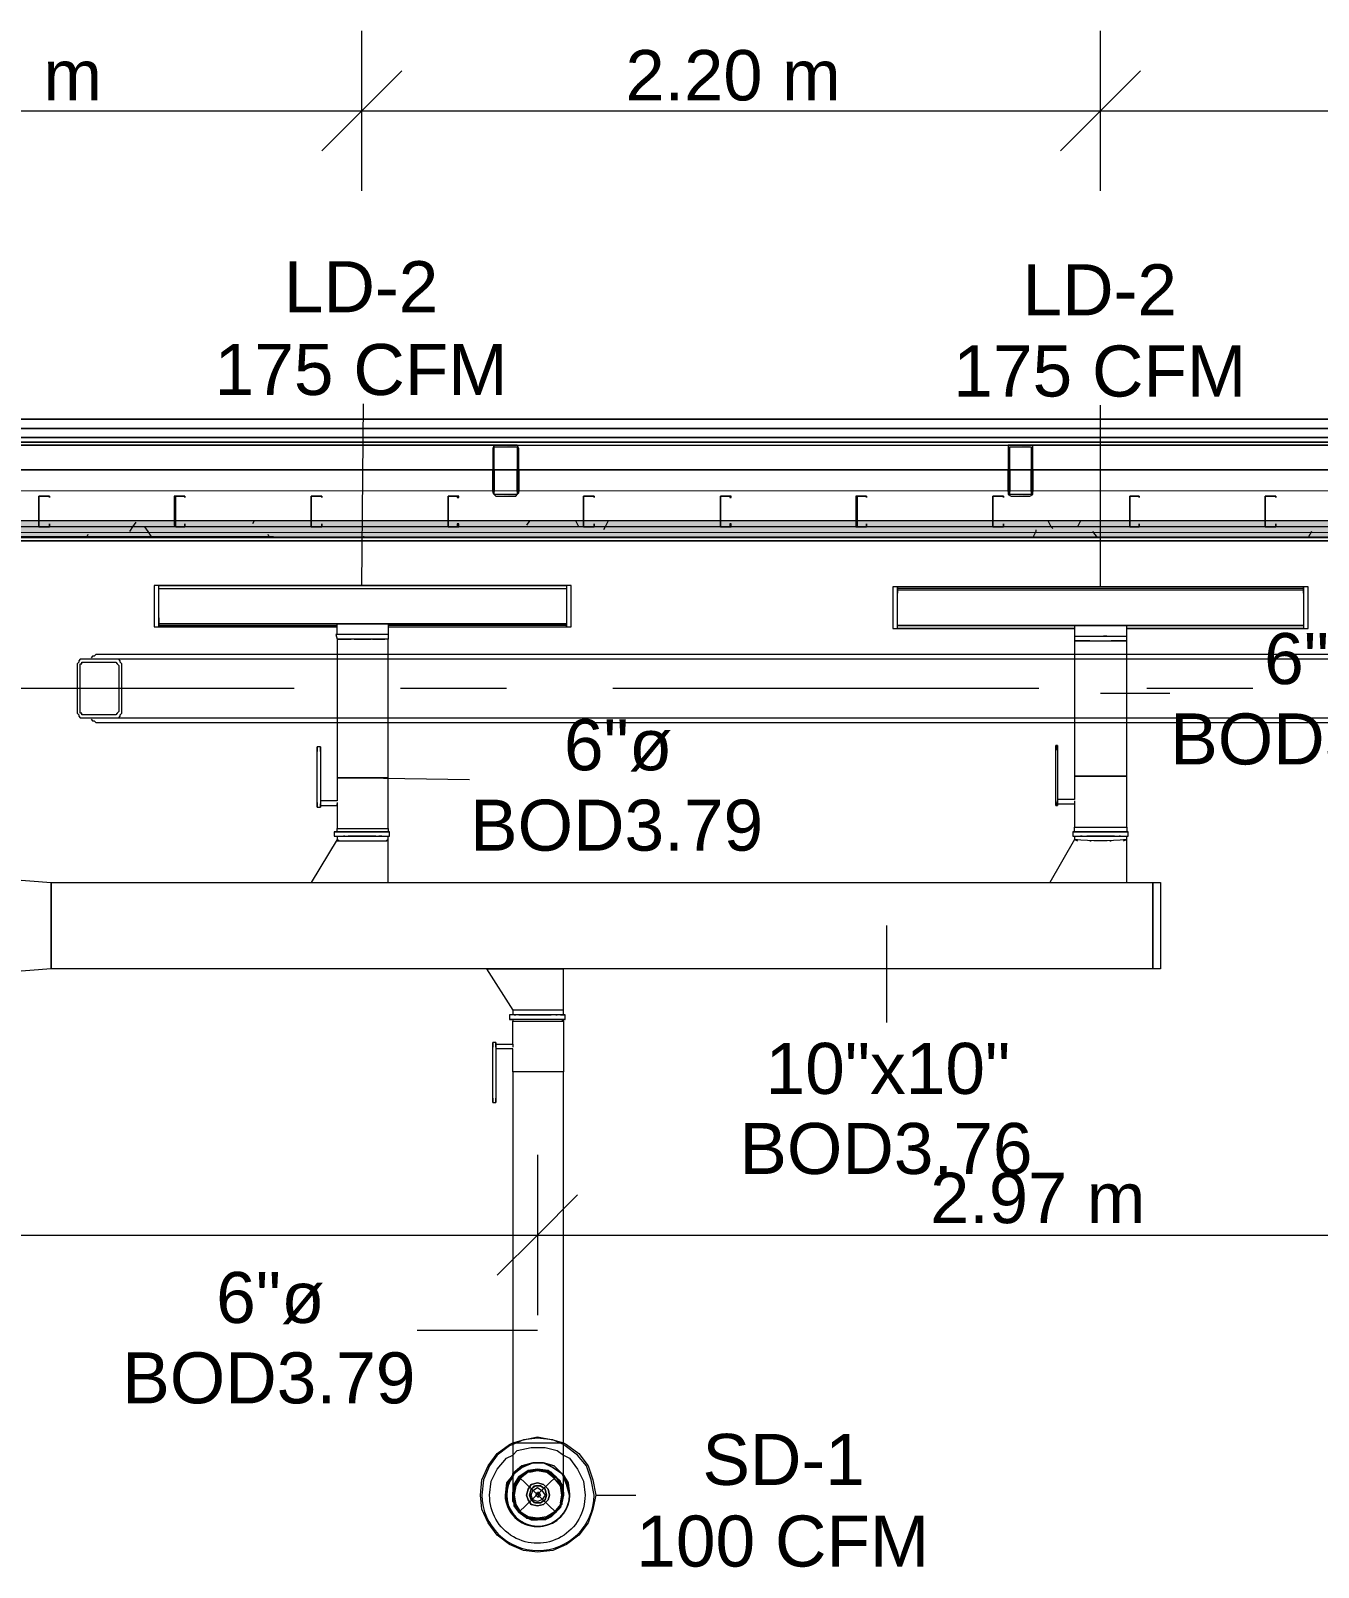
# Model space of a CAD drawing. Header units: metres. Extents: x -2 to 237, y -8 to 52.
# Drawn here: x 35.575 to 39.408, y 43.373 to 47.946 of the extents above; entities that cross this region are included whole.
import ezdxf

# ---------------------------------------------------------------- set-up
doc = ezdxf.new("R2010")
doc.units = ezdxf.units.M
doc.layers.add('HVAC - Ductos', color=5, linetype='Continuous', lineweight=0)
doc.layers.add('PDF_Text', color=7, linetype='Continuous', lineweight=0)
doc.layers.add('PDF_Geometry', color=7, linetype='Continuous', lineweight=0, true_color=0xaaaaaa)
doc.layers.add('PDF_Solid Fills', color=7, linetype='Continuous', lineweight=0, true_color=0xffffff)
doc.styles.add('PDF Helvetica', font='')
doc.styles.get('PDF Helvetica').set_extended_font_data('Helvetica')

msp = doc.modelspace()

# ---------------------------------------------------------------- hatches: boundary and pattern name
at = {"layer": 'PDF_Solid Fills', "lineweight": 0, "transparency": 33554559}
h = msp.add_hatch(color=256, dxfattribs=at)
h.paths.add_polyline_path([(36.9593, 46.5654), (37.0189, 46.5608), (37.0189, 46.5654)])
h.paths.add_polyline_path([(36.9548, 46.7028), (36.9502, 46.7028), (36.9502, 46.57)])
h.paths.add_polyline_path([(37.0189, 46.7074), (37.0189, 46.712), (36.9593, 46.712)])
h.paths.add_polyline_path([(37.0281, 46.7028), (37.0235, 46.7028), (37.0235, 46.57), (37.0281, 46.7021)])
h.paths.add_polyline_path([(37.0235, 46.712), (37.0281, 46.7074), (37.0281, 46.712)])
h = msp.add_hatch(color=256, dxfattribs=at)
h.paths.add_polyline_path([(38.4942, 46.5654), (38.5492, 46.5608), (38.5492, 46.5654)])
h.paths.add_polyline_path([(38.5583, 46.7028), (38.5538, 46.7028), (38.5538, 46.5654), (38.5583, 46.7022)])
h.paths.add_polyline_path([(38.4896, 46.7074), (38.4896, 46.712), (38.485, 46.712)])
h.paths.add_polyline_path([(38.4896, 46.7028), (38.485, 46.7028), (38.485, 46.5654)])
h.paths.add_polyline_path([(38.5538, 46.712), (38.5583, 46.7074), (38.5583, 46.712)])
h.paths.add_polyline_path([(38.5492, 46.7074), (38.5492, 46.712), (38.4942, 46.712)])
h = msp.add_hatch(color=256, dxfattribs=at)
h.paths.add_polyline_path([(12.8691, 46.4738), (12.8691, 46.4874), (12.4614, 46.4874), (12.4614, 46.4738)])
h.paths.add_polyline_path([(60.1333, 46.4829), (48.9907, 46.4874), (20.5846, 46.4874), (20.5846, 46.4738), (59.982, 46.4738), (60.1333, 46.4692)])
h.paths.add_polyline_path([(20.58, 46.4738), (20.58, 46.4874), (18.555, 46.4874), (18.555, 46.4738)])
h.paths.add_polyline_path([(18.5504, 46.4738), (18.5504, 46.4874), (15.7143, 46.4874), (15.7143, 46.4738)])
h.paths.add_polyline_path([(15.7097, 46.4738), (15.7097, 46.4874), (13.6846, 46.4874), (13.6846, 46.4738)])
h.paths.add_polyline_path([(13.6801, 46.4738), (13.6801, 46.4874), (12.8737, 46.4874), (12.8737, 46.4738)])
for points in [[(12.4614, 46.4554), (59.9133, 46.4554), (60.1328, 46.4508), (60.1333, 46.4508), (60.1333, 46.4738), (12.4614, 46.4738)], [(12.4614, 46.4416), (59.9133, 46.4416), (60.1316, 46.4371), (60.1333, 46.4371), (60.1333, 46.4554), (12.4614, 46.4554)]]:
    msp.add_hatch(color=256, dxfattribs=at).paths.add_polyline_path(points)

# ---------------------------------------------------------------- linework, layer by layer
at = {"layer": 'HVAC - Ductos', "color": 252, "lineweight": 0, "true_color": 0x939598}
for points in [[(36.5607, 47.4692), (36.5607, 47.7075), (36.5607, 47.9457)], [(38.7599, 47.4692), (38.7599, 47.7075), (38.7599, 47.9457)], [(36.6799, 47.8266), (36.5607, 47.7075), (36.4416, 47.5883)], [(38.879, 47.8266), (38.7599, 47.7075), (38.6408, 47.5883)], [(7.6277, 47.7075), (12.466, 47.7075), (13.7763, 47.7075), (15.9755, 47.7075), (18.1701, 47.7075), (20.3647, 47.7075), (22.9716, 47.7075), (25.1708, 47.7075), (27.3654, 47.7075), (29.5646, 47.7075), (30.8566, 47.7075), (32.1761, 47.7075), (34.3661, 47.7075), (36.5607, 47.7075), (38.7599, 47.7075), (41.3669, 47.7075), (47.9553, 47.7075), (49.2518, 47.7075), (50.5622, 47.7075), (54.956, 47.7075), (57.1552, 47.7075), (58.6855, 47.7075)]]:
    msp.add_lwpolyline(points, dxfattribs=at)
at = {"layer": 'HVAC - Ductos', "lineweight": 0}
for points in [[(36.5607, 46.2951), (36.5653, 46.8357)], [(38.7599, 46.2905), (38.7599, 46.8311)], [(37.1701, 46.2951), (35.956, 46.2951), (37.1701, 46.2951), (37.1701, 46.2767), (37.1701, 46.2721), (37.1701, 46.2675)], [(35.956, 46.2675), (35.956, 46.2721), (35.956, 46.2767), (35.956, 46.2951)], [(35.956, 46.2721), (35.956, 46.2767), (35.956, 46.2813)], [(37.1701, 46.2813), (37.1701, 46.2767), (37.1701, 46.2721)], [(39.3647, 46.2767), (39.3647, 46.2721), (39.3647, 46.2905), (39.3647, 46.2859), (38.1551, 46.2859), (38.1551, 46.2905), (38.1551, 46.2721)], [(39.3647, 46.2905), (38.1551, 46.2905)], [(35.956, 46.2355), (35.956, 46.2401)], [(37.1701, 46.2401), (37.1701, 46.2355)], [(38.1551, 46.2629), (38.1551, 46.2675), (38.1551, 46.2721), (38.1551, 46.2767)], [(38.1551, 46.2675), (38.1551, 46.2675)], [(38.1551, 46.2309), (38.1551, 46.2355)], [(39.3647, 46.2721), (39.3647, 46.2675), (39.3647, 46.2629)], [(39.3647, 46.2675), (39.3647, 46.2675)], [(39.3647, 46.2355), (39.3647, 46.2309)], [(35.956, 46.2263), (35.956, 46.2309)], [(35.956, 46.1989), (35.956, 46.1943), (35.956, 46.1897), (35.956, 46.1713), (35.956, 46.1759), (36.4875, 46.1759)], [(35.956, 46.1851), (35.956, 46.1897), (35.956, 46.1943)], [(37.1701, 46.1989), (37.1701, 46.1943), (37.1701, 46.1897), (37.1701, 46.1713), (37.1701, 46.1759), (36.6386, 46.1759)], [(37.1701, 46.2309), (37.1701, 46.2263)], [(37.1701, 46.1943), (37.1701, 46.1897), (37.1701, 46.1851)], [(38.1551, 46.2171), (38.1551, 46.2263)], [(38.1551, 46.1667), (38.6821, 46.1667), (38.1551, 46.1667), (38.1551, 46.1851), (38.1551, 46.1943)], [(38.1551, 46.1805), (38.1551, 46.1851), (38.1551, 46.1897)], [(39.3647, 46.1943), (39.3647, 46.1851), (39.3647, 46.1667), (38.8378, 46.1667), (39.3647, 46.1667)], [(39.3647, 46.2263), (39.3647, 46.2171)], [(39.3647, 46.1897), (39.3647, 46.1851), (39.3647, 46.1805)], [(35.956, 46.1713), (36.4875, 46.1713)], [(36.6386, 46.1484), (36.6341, 46.1484), (36.6157, 46.1484), (36.5928, 46.1484), (36.5607, 46.1484), (36.5333, 46.1484), (36.5057, 46.1484), (36.492, 46.1484), (36.4829, 46.1484), (36.4875, 46.1346), (36.492, 46.1346), (36.4966, 46.1346), (36.5103, 46.1346), (36.5241, 46.1346), (36.5287, 46.1346)], [(36.4875, 46.1484), (36.4875, 46.1805), (36.4966, 46.1805), (36.5103, 46.1805), (36.5241, 46.1805), (36.5424, 46.1805), (36.5607, 46.1805), (36.5837, 46.1805), (36.6019, 46.1805), (36.6157, 46.1805), (36.6295, 46.1805), (36.6341, 46.1805), (36.6386, 46.1805), (36.6386, 46.1484), (36.6386, 46.1346), (36.6341, 46.1346), (36.6157, 46.1346), (36.5928, 46.1346), (36.5607, 46.1346), (36.5333, 46.1346), (36.5103, 46.1346), (36.492, 46.1346), (36.4875, 46.1346), (36.4875, 45.7223), (36.4966, 45.7223), (36.5103, 45.7223), (36.5241, 45.7223), (36.5424, 45.7223), (36.5607, 45.7223), (36.5837, 45.7223), (36.6019, 45.7223), (36.6157, 45.7223), (36.6295, 45.7223), (36.6341, 45.7223), (36.6386, 45.7223), (36.6386, 46.1346), (36.6341, 46.1346)], [(36.6157, 46.1484), (36.6111, 46.1484)], [(36.6386, 46.1713), (37.1701, 46.1713)], [(38.7279, 46.1301), (38.7233, 46.1301), (38.7049, 46.1301), (38.6958, 46.1301), (38.6912, 46.1301), (38.6866, 46.1301), (38.6821, 46.1301), (38.6912, 46.1301), (38.7049, 46.1301), (38.7325, 46.1301), (38.7599, 46.1301), (38.7874, 46.1301), (38.8149, 46.1301), (38.8287, 46.1301), (38.8378, 46.1301), (38.8378, 46.1438), (38.8378, 46.1759), (38.8332, 46.1759), (38.8241, 46.1759), (38.8149, 46.1759), (38.7965, 46.1759), (38.7783, 46.1759), (38.7599, 46.1759), (38.7416, 46.1759), (38.7233, 46.1759), (38.7049, 46.1759), (38.6958, 46.1759), (38.6866, 46.1759), (38.6821, 46.1759), (38.6821, 46.1438), (38.6821, 46.1301), (38.6821, 45.7269), (38.6866, 45.7269), (38.6958, 45.7269), (38.7049, 45.7269), (38.7233, 45.7269), (38.7416, 45.7269), (38.7599, 45.7269), (38.7783, 45.7269), (38.7965, 45.7269), (38.8149, 45.7269), (38.8241, 45.7269), (38.8332, 45.7269), (38.8378, 45.7269), (38.8378, 46.1301), (38.8332, 46.1301), (38.8287, 46.1301), (38.8241, 46.1301), (38.8149, 46.1301), (38.7965, 46.1301), (38.792, 46.1301)], [(38.6821, 46.1438), (38.6866, 46.1438), (38.7049, 46.1438), (38.7325, 46.1438), (38.7599, 46.1438), (38.7874, 46.1438), (38.8149, 46.1438), (38.8332, 46.1438), (38.8378, 46.1438)], [(38.7783, 46.1438), (38.7691, 46.1438)], [(36.5379, 46.1346), (36.5424, 46.1346), (36.5607, 46.1346), (36.5837, 46.1346), (36.5883, 46.1346)], [(36.5928, 46.1346), (36.6019, 46.1346), (36.6157, 46.1346), (36.6295, 46.1346)], [(38.7325, 46.1301), (38.7416, 46.1301), (38.7599, 46.1301), (38.7783, 46.1301), (38.7874, 46.1301)], [(38.7599, 45.9743), (38.9661, 45.9743)], [(36.4279, 45.814), (36.4279, 45.814)], [(36.4371, 45.814), (36.4279, 45.814)], [(36.4279, 45.6491), (36.4279, 45.6445), (36.4279, 45.6399), (36.4279, 45.6353), (36.4279, 45.6399), (36.4279, 45.6445), (36.4279, 45.6491), (36.4279, 45.8002)], [(36.4371, 45.814), (36.4371, 45.814)], [(36.4371, 45.8002), (36.4371, 45.6491), (36.4371, 45.6445), (36.4371, 45.6399), (36.4371, 45.6353), (36.4371, 45.6399), (36.4371, 45.6445)], [(38.6271, 45.8186), (38.6271, 45.8186)], [(38.6317, 45.8186), (38.6271, 45.8186)], [(38.6271, 45.6536), (38.6271, 45.6491), (38.6271, 45.6445), (38.6271, 45.6399), (38.6271, 45.6445), (38.6271, 45.6491), (38.6271, 45.6536), (38.6271, 45.8048)], [(38.6317, 45.8186), (38.6317, 45.8186)], [(38.6317, 45.8048), (38.6317, 45.6536), (38.6317, 45.6491), (38.6317, 45.6445), (38.6317, 45.6399), (38.6317, 45.6445), (38.6317, 45.6491)], [(36.4371, 45.6491), (36.4371, 45.6445), (36.4371, 45.6399), (36.4875, 45.6399), (36.4875, 45.5711), (36.4966, 45.5711), (36.5103, 45.5711), (36.5241, 45.5711), (36.5424, 45.5711), (36.5607, 45.5711), (36.5837, 45.5711), (36.6019, 45.5711), (36.6157, 45.5711), (36.6295, 45.5711), (36.6341, 45.5711), (36.6386, 45.5711), (36.6386, 45.7223), (36.6341, 45.7223), (36.6295, 45.7223), (36.6157, 45.7223), (36.6019, 45.7223), (36.5837, 45.7223), (36.5607, 45.7223), (36.5424, 45.7223), (36.5241, 45.7223), (36.5103, 45.7223), (36.4966, 45.7223), (36.4875, 45.7223), (36.4875, 45.6536), (36.4371, 45.6536)], [(36.5607, 45.7223), (36.8814, 45.7177)], [(38.6317, 45.6536), (38.6317, 45.6491), (38.6317, 45.6445), (38.6821, 45.6445), (38.6821, 45.5757), (38.6866, 45.5757), (38.6958, 45.5757), (38.7049, 45.5757), (38.7233, 45.5757), (38.7416, 45.5757), (38.7599, 45.5757), (38.7783, 45.5757), (38.7965, 45.5757), (38.8149, 45.5757), (38.8241, 45.5757), (38.8332, 45.5757), (38.8378, 45.5757), (38.8378, 45.7269), (38.8332, 45.7269), (38.8241, 45.7269), (38.8149, 45.7269), (38.7965, 45.7269), (38.7783, 45.7269), (38.7599, 45.7269), (38.7416, 45.7269), (38.7233, 45.7269), (38.7049, 45.7269), (38.6958, 45.7269), (38.6866, 45.7269), (38.6821, 45.7269), (38.6821, 45.6582), (38.6317, 45.6582)], [(36.4371, 45.6399), (36.4371, 45.6399)], [(36.4875, 45.6536), (36.4875, 45.6536)], [(36.4875, 45.6536), (36.4875, 45.6536)], [(36.4875, 45.6491), (36.4875, 45.6445), (36.4875, 45.6399), (36.4875, 45.6445)], [(38.6271, 45.6399), (38.6271, 45.6399)], [(38.6271, 45.6399), (38.6317, 45.6399)], [(38.6317, 45.6445), (38.6317, 45.6445)], [(38.6317, 45.6399), (38.6317, 45.6399)], [(38.6821, 45.6582), (38.6821, 45.6582)], [(38.6821, 45.6582), (38.6821, 45.6582)], [(38.6821, 45.6536), (38.6821, 45.6491), (38.6821, 45.6445)], [(38.6821, 45.6445), (38.6821, 45.6445)], [(38.6821, 45.6445), (38.6821, 45.6445)], [(38.6821, 45.6445), (38.6821, 45.6445)], [(36.4279, 45.6353), (36.4279, 45.6353)], [(36.4279, 45.6353), (36.4371, 45.6353)], [(36.4371, 45.6353), (36.4371, 45.6353)], [(36.4783, 45.562), (36.4829, 45.562), (36.4875, 45.562), (36.4875, 45.5711), (36.4966, 45.5711), (36.5103, 45.5711), (36.5241, 45.5711), (36.5424, 45.5711), (36.5607, 45.5711), (36.5837, 45.5711), (36.6019, 45.5711), (36.6157, 45.5711), (36.6295, 45.5711), (36.6341, 45.5711), (36.6386, 45.5711), (36.6386, 45.562), (36.6432, 45.562), (36.6341, 45.562), (36.6203, 45.562), (36.6019, 45.562), (36.5837, 45.562), (36.5607, 45.562), (36.5424, 45.562), (36.5195, 45.562), (36.5057, 45.562), (36.492, 45.562), (36.4829, 45.562), (36.4783, 45.562), (36.4783, 45.5482), (36.4829, 45.5482), (36.492, 45.5482), (36.5057, 45.5482), (36.5195, 45.5482), (36.5424, 45.5482), (36.5607, 45.5482), (36.5837, 45.5482), (36.6019, 45.5482), (36.6203, 45.5482), (36.6341, 45.5482), (36.6432, 45.5482), (36.6432, 45.562)], [(36.6386, 45.562), (36.6341, 45.562), (36.6203, 45.562), (36.6019, 45.562), (36.5837, 45.562), (36.5607, 45.562), (36.5424, 45.562), (36.5195, 45.562), (36.5057, 45.562), (36.492, 45.562), (36.4875, 45.562)], [(36.4875, 45.5482), (36.4875, 45.5391), (36.4875, 45.5345), (36.4966, 45.5345), (36.5103, 45.5345), (36.5241, 45.5345), (36.5424, 45.5345), (36.5607, 45.5345), (36.5837, 45.5345), (36.6019, 45.5345), (36.6157, 45.5345), (36.6295, 45.5345), (36.6341, 45.5345), (36.6386, 45.5391), (36.6386, 45.5482)], [(36.5103, 45.5482), (36.5057, 45.5482)], [(36.6019, 45.5482), (36.5837, 45.5482), (36.5607, 45.5482), (36.5424, 45.5482), (36.5241, 45.5482), (36.5195, 45.5482)], [(36.6203, 45.5482), (36.6157, 45.5482), (36.6111, 45.5482)], [(38.6821, 45.5482), (38.6821, 45.5391), (38.6087, 45.4108)], [(38.6775, 45.562), (38.6821, 45.562), (38.6821, 45.5757), (38.6866, 45.5757), (38.6958, 45.5757), (38.7049, 45.5757), (38.7233, 45.5757), (38.7416, 45.5757), (38.7599, 45.5757), (38.7783, 45.5757), (38.7965, 45.5757), (38.8149, 45.5757), (38.8241, 45.5757), (38.8332, 45.5757), (38.8378, 45.5757), (38.8378, 45.562), (38.8424, 45.562), (38.8378, 45.562), (38.8332, 45.562), (38.8195, 45.562), (38.8011, 45.562), (38.7828, 45.562), (38.7599, 45.562), (38.737, 45.562), (38.7187, 45.562), (38.7003, 45.562), (38.6866, 45.562), (38.6821, 45.562), (38.6775, 45.562), (38.6775, 45.5482), (38.6821, 45.5482), (38.6866, 45.5482), (38.7003, 45.5482), (38.7187, 45.5482), (38.737, 45.5482), (38.7599, 45.5482), (38.7828, 45.5482), (38.8011, 45.5482), (38.8195, 45.5482), (38.8332, 45.5482), (38.8378, 45.5482), (38.8424, 45.5482), (38.8424, 45.562)], [(38.8378, 45.562), (38.8332, 45.562), (38.8195, 45.562), (38.8011, 45.562), (38.7828, 45.562), (38.7599, 45.562), (38.737, 45.562), (38.7187, 45.562), (38.7003, 45.562), (38.6866, 45.562), (38.6821, 45.562)], [(38.7049, 45.5482), (38.7003, 45.5482)], [(38.8011, 45.5482), (38.7965, 45.5482), (38.7783, 45.5482), (38.7599, 45.5482), (38.7416, 45.5482), (38.7233, 45.5482), (38.7187, 45.5482)], [(38.8195, 45.5482), (38.8149, 45.5482)], [(38.8378, 45.4108), (38.8378, 45.5391), (38.8378, 45.5482)], [(36.492, 45.5345), (36.4875, 45.5391), (36.4095, 45.4108)], [(36.5287, 45.5345), (36.5333, 45.5345), (36.5379, 45.5345)], [(36.5883, 45.5345), (36.5928, 45.5345)], [(36.6386, 45.4108), (36.6386, 45.5391), (36.6341, 45.5345)], [(38.7279, 45.5345), (38.7325, 45.5345)], [(38.7874, 45.5345), (38.792, 45.5345)], [(38.1231, 45.2825), (38.1231, 44.9939)], [(37.1609, 45.0305), (37.1609, 45.1542), (37.1563, 45.1542), (37.138, 45.1542), (37.1151, 45.1542), (37.0831, 45.1542), (37.0097, 45.1542), (36.9777, 45.1542), (36.9548, 45.1542), (36.9365, 45.1542), (36.9319, 45.1542), (37.0097, 45.0305)], [(36.9319, 45.1542), (36.9365, 45.1542), (36.9548, 45.1542), (36.9777, 45.1542), (37.0097, 45.1542), (37.0831, 45.1542), (37.1151, 45.1542), (37.138, 45.1542), (37.1563, 45.1542), (37.1609, 45.1542)], [(37.1517, 45.0168), (37.1563, 45.0168), (37.1609, 45.0168), (37.1609, 45.0305), (37.1563, 45.0305), (37.1517, 45.0305), (37.138, 45.0305), (37.1243, 45.0305), (37.106, 45.0305), (37.0831, 45.0305), (37.0647, 45.0305), (37.0464, 45.0305), (37.0281, 45.0305), (37.0189, 45.0305), (37.0097, 45.0305), (37.0097, 45.0168), (37.0052, 45.0168), (37.0006, 45.0168)], [(37.1609, 45.0168), (37.1655, 45.0168), (37.1563, 45.0168), (37.1426, 45.0168), (37.1243, 45.0168), (37.106, 45.0168), (37.0831, 45.0168), (37.0647, 45.0168), (37.0418, 45.0168), (37.0281, 45.0168), (37.0143, 45.0168), (37.0052, 45.0168), (37.0006, 45.0168), (37.0006, 45.003), (37.0052, 45.003), (37.0097, 45.003)], [(37.1609, 45.003), (37.1563, 45.003), (37.1517, 45.003), (37.138, 45.003), (37.1243, 45.003), (37.106, 45.003), (37.0831, 45.003), (37.0647, 45.003), (37.0464, 45.003), (37.0281, 45.003), (37.0189, 45.003), (37.0097, 45.003), (37.0097, 44.9984), (37.0189, 44.9984), (37.0281, 44.9984), (37.0464, 44.9984), (37.0647, 44.9984), (37.0831, 44.9984), (37.106, 44.9984), (37.1243, 44.9984), (37.138, 44.9984), (37.1517, 44.9984), (37.1563, 44.9984), (37.1609, 44.9984), (37.1609, 45.003), (37.1563, 45.003), (37.1655, 45.003), (37.1563, 45.003), (37.1426, 45.003), (37.1243, 45.003), (37.106, 45.003), (37.0831, 45.003), (37.0647, 45.003), (37.0418, 45.003), (37.0281, 45.003), (37.0143, 45.003), (37.0052, 45.003), (37.0006, 45.003)], [(37.0097, 45.0168), (37.0097, 45.0168)], [(37.0143, 45.0168), (37.0189, 45.0168)], [(37.0281, 45.0168), (37.0418, 45.0168), (37.0464, 45.0168), (37.0647, 45.0168), (37.0831, 45.0168), (37.106, 45.0168), (37.1243, 45.0168)], [(37.0601, 45.0305), (37.0555, 45.0305), (37.051, 45.0305)], [(37.1151, 45.0305), (37.1105, 45.0305)], [(37.138, 45.0168), (37.1426, 45.0168)], [(37.1655, 45.003), (37.1655, 45.0168)], [(36.9593, 44.9206), (36.9593, 44.9252), (36.9593, 44.9297), (37.0097, 44.9297), (37.0097, 44.9984), (37.0189, 44.9984), (37.0281, 44.9984), (37.0464, 44.9984), (37.0647, 44.9984), (37.0831, 44.9984), (37.106, 44.9984), (37.1243, 44.9984), (37.138, 44.9984), (37.1517, 44.9984), (37.1563, 44.9984), (37.1609, 44.9984), (37.1563, 44.9984), (37.1609, 44.9984), (37.1609, 44.8472), (37.1563, 44.8472), (37.1517, 44.8472), (37.138, 44.8472), (37.1243, 44.8472), (37.106, 44.8472), (37.0831, 44.8472), (37.0647, 44.8472), (37.0464, 44.8472), (37.0281, 44.8472), (37.0189, 44.8472), (37.0097, 44.8472), (37.0097, 43.7431), (37.0189, 43.7431), (37.0281, 43.7431), (37.0464, 43.7431), (37.0647, 43.7431), (37.0831, 43.7431), (37.106, 43.7431), (37.1243, 43.7431), (37.138, 43.7431), (37.1517, 43.7431), (37.1563, 43.7431), (37.1609, 43.7431)], [(36.9502, 44.9343), (36.9502, 44.9343)], [(36.9593, 44.9343), (36.9502, 44.9343)], [(36.9502, 44.7693), (36.9502, 44.7647), (36.9502, 44.7601), (36.9502, 44.7556), (36.9502, 44.7601), (36.9502, 44.7647), (36.9502, 44.7693), (36.9502, 44.9206), (36.9502, 44.9252), (36.9502, 44.9297), (36.9502, 44.9343), (36.9502, 44.9297), (36.9502, 44.9252), (36.9502, 44.9206)], [(36.9593, 44.9343), (36.9593, 44.9343)], [(36.9593, 44.9252), (36.9593, 44.9297), (36.9593, 44.9343), (36.9593, 44.9297), (36.9593, 44.9252), (36.9593, 44.9206), (36.9593, 44.7693), (36.9593, 44.7647), (36.9593, 44.7601), (36.9593, 44.7556), (36.9593, 44.7601), (36.9593, 44.7647), (36.9593, 44.7693)], [(36.9593, 44.9297), (36.9593, 44.9297)], [(37.0097, 43.7431), (37.0189, 43.7431), (37.0281, 43.7431), (37.0464, 43.7431), (37.0647, 43.7431), (37.0831, 43.7431), (37.106, 43.7431), (37.1243, 43.7431), (37.138, 43.7431), (37.1517, 43.7431), (37.1563, 43.7431), (37.1609, 43.7431), (37.1609, 44.8472), (37.1563, 44.8472), (37.1517, 44.8472), (37.138, 44.8472), (37.1243, 44.8472), (37.106, 44.8472), (37.0831, 44.8472), (37.0647, 44.8472), (37.0464, 44.8472), (37.0281, 44.8472), (37.0189, 44.8472), (37.0097, 44.8472), (37.0097, 44.916), (36.9593, 44.916)], [(37.0097, 44.9297), (37.0097, 44.9297)], [(37.0097, 44.9297), (37.0097, 44.9297)], [(37.0097, 44.9297), (37.0097, 44.9252), (37.0097, 44.9206)], [(37.0097, 44.9297), (37.0097, 44.9297)], [(37.0097, 44.916), (37.0097, 44.916)], [(37.0097, 44.916), (37.0097, 44.916)], [(36.9502, 44.7556), (36.9502, 44.7556)], [(36.9502, 44.7556), (36.9593, 44.7556)], [(36.9593, 44.7556), (36.9593, 44.7556)], [(37.0831, 44.5999), (37.0831, 44.3616), (37.0831, 44.1233)], [(37.2022, 44.4807), (37.0831, 44.3616), (36.9639, 44.2425)], [(32.4968, 44.3616), (37.0831, 44.3616), (40.2902, 44.3616)], [(37.0831, 44.0775), (36.7257, 44.0775)], [(37.1609, 43.5919), (37.1609, 43.5965), (37.1609, 43.6148), (37.1609, 43.6423), (37.1609, 43.6789), (37.1609, 43.7202), (37.1609, 43.7431), (37.1701, 43.7385), (37.2068, 43.711), (37.2342, 43.6743), (37.248, 43.6331), (37.2572, 43.5873), (37.248, 43.5461), (37.2342, 43.5048), (37.2068, 43.4682), (37.1701, 43.4407), (37.1289, 43.4224), (37.0831, 43.4178), (37.0418, 43.4224), (37.0006, 43.4407), (36.9639, 43.4682), (36.9365, 43.5048), (36.9181, 43.5461), (36.9135, 43.5873), (36.9181, 43.6331), (36.9365, 43.6743), (36.9639, 43.711), (37.0006, 43.7385), (37.0097, 43.7431), (37.0097, 43.6973), (37.0097, 43.656), (37.0097, 43.6239), (37.0097, 43.6011), (37.0097, 43.5919)], [(37.0097, 43.7431), (37.0418, 43.7522), (37.0831, 43.7614), (37.1289, 43.7522), (37.1609, 43.7431)], [(37.1609, 43.7385), (37.1289, 43.7522), (37.0831, 43.7568), (37.0418, 43.7522), (37.0097, 43.7385)], [(37.0097, 43.7064), (37.0235, 43.7202), (37.0647, 43.7293), (37.106, 43.7293), (37.1426, 43.7202), (37.1609, 43.7064)], [(37.1517, 43.7431), (37.1517, 43.7431)], [(37.0143, 43.6148), (37.0143, 43.6194), (37.0281, 43.6423), (37.0189, 43.6285), (37.0097, 43.6102), (37.0097, 43.5965), (37.0097, 43.5873), (37.0097, 43.5689), (37.0189, 43.5507), (37.0281, 43.5369), (37.0464, 43.5231), (37.0647, 43.514), (37.0831, 43.514), (37.1014, 43.5186), (37.1197, 43.5231), (37.138, 43.5369), (37.1472, 43.5507), (37.1563, 43.5689), (37.1517, 43.5507), (37.138, 43.5369), (37.1243, 43.5231), (37.106, 43.514), (37.0831, 43.514), (37.0647, 43.5186), (37.0464, 43.5231), (37.0327, 43.5369), (37.0189, 43.5507), (37.0143, 43.5689), (37.0097, 43.5873), (37.0143, 43.6102), (37.0189, 43.6239), (37.0327, 43.6423), (37.0464, 43.6514), (37.0647, 43.6606), (37.0831, 43.6606), (37.1014, 43.6606), (37.1197, 43.6514), (37.138, 43.6423), (37.1517, 43.6194), (37.1563, 43.6194), (37.1563, 43.6148)], [(37.1105, 43.6606), (37.1151, 43.6606), (37.1151, 43.656), (37.138, 43.6423), (37.1243, 43.656), (37.106, 43.6606), (37.0831, 43.6651), (37.1151, 43.6606), (37.138, 43.6423), (37.1563, 43.6194), (37.1609, 43.5919), (37.1609, 43.5873), (37.1563, 43.6194), (37.138, 43.6423), (37.1151, 43.6606), (37.0831, 43.6651), (37.0555, 43.6606), (37.0281, 43.6423), (37.0464, 43.656), (37.0647, 43.6606), (37.0831, 43.6651), (37.0555, 43.6606), (37.0281, 43.6423), (37.0143, 43.6194)], [(37.1517, 43.6102), (37.1563, 43.5873), (37.1517, 43.5644), (37.1563, 43.5873), (37.1517, 43.6148), (37.1335, 43.6377), (37.1105, 43.656), (37.0831, 43.6606), (37.0555, 43.656), (37.0327, 43.6377), (37.0189, 43.6148), (37.0143, 43.5873), (37.0189, 43.5598), (37.0327, 43.5369), (37.051, 43.5186), (37.0555, 43.5186), (37.0831, 43.514), (37.1151, 43.5186), (37.138, 43.5369), (37.1563, 43.5598), (37.1609, 43.5873), (37.1563, 43.5644), (37.1517, 43.5598), (37.1335, 43.5369), (37.1105, 43.5231), (37.0831, 43.5186), (37.0555, 43.5231), (37.0327, 43.5369)], [(37.0189, 43.6194), (37.0327, 43.6423), (37.051, 43.656), (37.0555, 43.6606), (37.0601, 43.6606)], [(37.0601, 43.656), (37.0831, 43.6606), (37.1105, 43.656)], [(37.0097, 43.5919), (37.0143, 43.6194), (37.0097, 43.5873), (37.0143, 43.5644)], [(37.0281, 43.5369), (37.0143, 43.5598), (37.0143, 43.5644), (37.0097, 43.5873), (37.0143, 43.6102)], [(37.0143, 43.5644), (37.0143, 43.5598), (37.0143, 43.5552), (37.0143, 43.5598), (37.0143, 43.5644), (37.0097, 43.5689), (37.0097, 43.5873), (37.0097, 43.5965)], [(37.0097, 43.5919), (37.0097, 43.5919)], [(37.0097, 43.5873), (37.0143, 43.5598)], [(37.0143, 43.6194), (37.0143, 43.6194)], [(37.1609, 43.5965), (37.1609, 43.5873), (37.1563, 43.5689), (37.1563, 43.5644), (37.1563, 43.5598), (37.1517, 43.5552), (37.1563, 43.5598), (37.1563, 43.5644)], [(37.2572, 43.5873), (37.3763, 43.5873)], [(37.0097, 43.5689), (37.0097, 43.5689)], [(37.051, 43.5186), (37.0555, 43.5186), (37.0601, 43.5186), (37.0555, 43.5186), (37.051, 43.5186), (37.0464, 43.5231), (37.0281, 43.5369), (37.0189, 43.5507), (37.0143, 43.5598)], [(37.0555, 43.5186), (37.0281, 43.5369), (37.0143, 43.5552)], [(37.051, 43.5231), (37.0327, 43.5369), (37.0189, 43.5598)], [(37.1517, 43.5598), (37.1517, 43.5507), (37.138, 43.5369), (37.1243, 43.5231), (37.1151, 43.5186), (37.1105, 43.5186), (37.106, 43.514), (37.0831, 43.514), (37.0647, 43.514), (37.0555, 43.5186)], [(37.1517, 43.5552), (37.138, 43.5369), (37.1151, 43.5186), (37.1105, 43.5186), (37.0831, 43.514), (37.0601, 43.5186), (37.0831, 43.514), (37.1105, 43.5186)], [(37.1517, 43.5598), (37.138, 43.5369), (37.1151, 43.5231)], [(37.1563, 43.5689), (37.1563, 43.5689)], [(37.0464, 43.5231), (37.0464, 43.5231)], [(37.1151, 43.5186), (37.1105, 43.5186)], [(37.1243, 43.5231), (37.1243, 43.5231)]]:
    msp.add_lwpolyline(points, dxfattribs=at)
for points in [[(35.9422, 46.2951), (35.9422, 46.1713), (35.956, 46.1713), (35.956, 46.2951)], [(35.956, 46.2859), (37.1701, 46.2859), (37.1701, 46.1805), (35.956, 46.1805)], [(37.1839, 46.2951), (37.1701, 46.2951), (37.1701, 46.1713), (37.1839, 46.1713)], [(38.1414, 46.2905), (38.1414, 46.1667), (38.1551, 46.1667), (38.1551, 46.2905)], [(38.1551, 46.2813), (39.3647, 46.2813), (39.3647, 46.1759), (38.1551, 46.1759)], [(39.3784, 46.2905), (39.3647, 46.2905), (39.3647, 46.1667), (39.3784, 46.1667)], [(37.1701, 46.1805), (35.956, 46.1805)], [(39.3647, 46.1759), (38.1551, 46.1759)], [(36.4279, 45.8002), (36.4279, 45.8048), (36.4279, 45.8094), (36.4279, 45.814), (36.4279, 45.8094), (36.4279, 45.8048)], [(36.4371, 45.8002), (36.4371, 45.8048), (36.4371, 45.8094), (36.4371, 45.814), (36.4371, 45.8094), (36.4371, 45.8048)], [(38.6271, 45.8048), (38.6271, 45.8094), (38.6271, 45.814), (38.6271, 45.8186), (38.6271, 45.814), (38.6271, 45.8094)], [(38.6317, 45.8048), (38.6317, 45.8094), (38.6317, 45.814), (38.6317, 45.8186), (38.6317, 45.814), (38.6317, 45.8094)], [(36.4875, 45.6399), (36.4875, 45.6445)], [(36.4875, 45.562), (36.4966, 45.562), (36.5103, 45.562), (36.5241, 45.562), (36.5424, 45.562), (36.5607, 45.562), (36.5837, 45.562), (36.6019, 45.562), (36.6157, 45.562), (36.6295, 45.562), (36.6341, 45.562), (36.6386, 45.562), (36.6341, 45.562), (36.6295, 45.562), (36.6157, 45.562), (36.6019, 45.562), (36.5837, 45.562), (36.5607, 45.562), (36.5424, 45.562), (36.5241, 45.562), (36.5103, 45.562), (36.4966, 45.562)], [(38.6821, 45.562), (38.6866, 45.562), (38.6958, 45.562), (38.7049, 45.562), (38.7233, 45.562), (38.7416, 45.562), (38.7599, 45.562), (38.7783, 45.562), (38.7965, 45.562), (38.8149, 45.562), (38.8241, 45.562), (38.8332, 45.562), (38.8378, 45.562), (38.8332, 45.562), (38.8241, 45.562), (38.8149, 45.562), (38.7965, 45.562), (38.7783, 45.562), (38.7599, 45.562), (38.7416, 45.562), (38.7233, 45.562), (38.7049, 45.562), (38.6958, 45.562), (38.6866, 45.562)], [(35.342, 45.4337), (35.6352, 45.4108), (35.6352, 45.1542), (35.342, 45.1313)], [(38.9157, 45.1542), (35.6352, 45.1542), (35.6352, 45.4108), (38.9157, 45.4108)], [(38.9157, 45.1542), (38.9157, 45.4108), (38.9386, 45.4108), (38.9386, 45.1542)], [(37.0373, 43.6743), (37.0693, 43.6835), (37.1014, 43.6835), (37.1335, 43.6743), (37.1563, 43.6514), (37.1609, 43.6469), (37.1563, 43.6514), (37.1609, 43.6423), (37.1563, 43.6514), (37.1289, 43.6697), (37.1014, 43.6835), (37.0693, 43.6835), (37.0373, 43.6697), (37.0143, 43.6514), (37.0097, 43.6423), (37.0143, 43.6514), (37.0373, 43.6697), (37.0693, 43.6835), (37.1014, 43.6835), (37.1289, 43.6697), (37.1563, 43.6514), (37.1335, 43.6743), (37.1014, 43.6835), (37.0693, 43.6835), (37.0373, 43.6743), (37.0097, 43.6514), (37.0097, 43.6469), (37.0097, 43.6514)], [(37.1472, 43.6239), (37.1563, 43.6102), (37.1517, 43.6285), (37.138, 43.6423)], [(37.1793, 43.5873), (37.1747, 43.6239), (37.1609, 43.6469), (37.1747, 43.6239)], [(37.0555, 43.6056), (37.051, 43.5873), (37.0555, 43.6056), (37.0647, 43.6194), (37.0831, 43.6239), (37.1014, 43.6194), (37.1151, 43.6056), (37.1197, 43.5873), (37.1151, 43.6056), (37.1014, 43.6194), (37.0831, 43.6239), (37.0647, 43.6194)], [(37.1151, 43.5735), (37.1197, 43.5873), (37.1151, 43.5735), (37.1014, 43.5598), (37.0831, 43.5552), (37.0647, 43.5598), (37.0555, 43.5735), (37.051, 43.5873), (37.0555, 43.5735), (37.0647, 43.5598), (37.0831, 43.5552), (37.1014, 43.5598)], [(37.0647, 43.6056), (37.0601, 43.5873), (37.0647, 43.6056), (37.0739, 43.6148), (37.0922, 43.6148), (37.106, 43.6056), (37.1105, 43.5873), (37.106, 43.6056), (37.0922, 43.6148), (37.0785, 43.6148)], [(37.106, 43.5735), (37.1105, 43.5873), (37.106, 43.5735), (37.0922, 43.5644), (37.0739, 43.5644), (37.0647, 43.5735), (37.0601, 43.5873), (37.0647, 43.5735), (37.0785, 43.5644), (37.0922, 43.5644)], [(37.0693, 43.6011), (37.0831, 43.6102), (37.0968, 43.6011), (37.106, 43.5873), (37.0968, 43.5735), (37.0831, 43.5689), (37.0693, 43.5735), (37.0647, 43.5873)], [(37.0831, 43.5919), (37.0785, 43.5873), (37.0831, 43.5965), (37.0877, 43.5965), (37.0922, 43.5873), (37.0877, 43.5827), (37.0831, 43.5827), (37.0785, 43.5873), (37.0831, 43.5827), (37.0877, 43.5827), (37.0877, 43.5873), (37.0877, 43.5919)], [(37.1563, 43.5689), (37.1609, 43.5873), (37.1609, 43.5965), (37.1563, 43.6102), (37.1563, 43.5873)]]:
    msp.add_lwpolyline(points, close=True, dxfattribs=at)
for points in [[(38.8287, 45.5345), (38.8378, 45.5391, -0.058894), (38.6821, 45.5391), (38.6912, 45.5345)], [(37.0097, 43.7385), (37.0006, 43.7339), (36.9639, 43.7064), (36.941, 43.6743), (36.9227, 43.6331), (36.9181, 43.5873, 0.986385), (37.2526, 43.5873), (37.2434, 43.6331), (37.2297, 43.6743), (37.2022, 43.7064), (37.1655, 43.7339), (37.1609, 43.7385)], [(37.1609, 43.7064), (37.1793, 43.6973), (37.2022, 43.6651), (37.2205, 43.6285), (37.2251, 43.5873, -1.008117), (36.941, 43.5873), (36.9456, 43.6285), (36.9639, 43.6651), (36.9914, 43.6973), (37.0097, 43.7064)]]:
    msp.add_lwpolyline(points, format="xyb", dxfattribs=at)
msp.add_lwpolyline([(37.0097, 43.6469), (36.9914, 43.6239), (36.9869, 43.5873, 0.97067), (37.1793, 43.5873), (37.1701, 43.6194), (37.1609, 43.6423, -1.368554), (36.9914, 43.5873), (36.996, 43.6194), (37.0097, 43.6423, 1.368444), (37.1793, 43.5873, -1.38382)], format="xyb", close=True, dxfattribs=at)
at = {"layer": 'PDF_Geometry', "lineweight": 0}
for points in [[(35.4566, 46.7899), (36.9869, 46.7899), (38.5216, 46.7899), (36.9869, 46.7899), (35.4566, 46.7899), (33.9217, 46.7899)], [(40.052, 46.7899), (41.5868, 46.7899), (43.1171, 46.7899), (41.5868, 46.7899), (40.052, 46.7899), (38.5216, 46.7899)], [(36.9869, 46.7623), (35.4566, 46.7623)], [(38.5216, 46.7623), (36.9869, 46.7623)], [(40.052, 46.7623), (38.5216, 46.7623)], [(36.9869, 46.7349), (35.4566, 46.7349)], [(36.9869, 46.7211), (35.4566, 46.7211)], [(36.9502, 46.57), (36.9548, 46.5654), (36.9593, 46.5608), (37.0189, 46.5608), (37.0235, 46.5654), (37.0281, 46.57), (37.0281, 46.7028), (37.0235, 46.712), (37.0189, 46.712), (36.9593, 46.712), (36.9548, 46.712), (36.9502, 46.7028)], [(37.0189, 46.5654), (36.9593, 46.5654), (36.9548, 46.5654), (36.9548, 46.57), (36.9548, 46.7028), (36.9548, 46.7074), (36.9593, 46.7074), (37.0189, 46.7074), (37.0235, 46.7074), (37.0235, 46.7028), (37.0235, 46.57), (37.0235, 46.5654)], [(38.5216, 46.7349), (36.9869, 46.7349)], [(38.5216, 46.7211), (36.9869, 46.7211)], [(38.485, 46.57), (38.485, 46.5654), (38.4942, 46.5608), (38.5492, 46.5608), (38.5583, 46.5654), (38.5583, 46.57), (38.5583, 46.7028), (38.5583, 46.712), (38.5492, 46.712), (38.4942, 46.712), (38.485, 46.712), (38.485, 46.7028)], [(38.5492, 46.5654), (38.4942, 46.5654), (38.4896, 46.5654), (38.4896, 46.57), (38.4896, 46.7028), (38.4896, 46.7074), (38.4942, 46.7074), (38.5492, 46.7074), (38.5538, 46.7074), (38.5538, 46.7028), (38.5538, 46.57), (38.5538, 46.5654)], [(40.052, 46.7349), (38.5216, 46.7349)], [(40.052, 46.7211), (38.5216, 46.7211)], [(35.5345, 46.6387), (36.9502, 46.6387)], [(36.9548, 46.6387), (36.9869, 46.6387), (37.0235, 46.6387), (36.9869, 46.6387)], [(37.0281, 46.6387), (38.485, 46.6387)], [(38.4896, 46.6387), (38.5216, 46.6387)], [(38.5216, 46.6387), (38.5538, 46.6387)], [(38.5583, 46.6387), (39.974, 46.6387)], [(35.6307, 46.5608), (35.5986, 46.5608), (35.5986, 46.4738), (35.5986, 46.4692), (35.6307, 46.4692), (35.6307, 46.4783), (35.6307, 46.4692), (35.5986, 46.4692), (35.5986, 46.4738), (35.5986, 46.5608), (35.6307, 46.5608), (35.6307, 46.5562)], [(36.0339, 46.5608), (36.0064, 46.5608), (36.0018, 46.5608), (36.0018, 46.4738), (36.0064, 46.4692), (36.0339, 46.4692), (36.0339, 46.4783), (36.0339, 46.4692), (36.0064, 46.4692), (36.0064, 46.4738), (36.0064, 46.5608), (36.0339, 46.5608), (36.0339, 46.5562)], [(36.4416, 46.5608), (36.4095, 46.5608), (36.4095, 46.4738), (36.4095, 46.4692), (36.4416, 46.4692), (36.4416, 46.4783), (36.4416, 46.4692), (36.4095, 46.4692), (36.4095, 46.4738), (36.4095, 46.5608), (36.4416, 46.5608), (36.4416, 46.5562)], [(36.8494, 46.5608), (36.8173, 46.5608), (36.8173, 46.4738), (36.8173, 46.4692), (36.8494, 46.4692), (36.8494, 46.4783), (36.8448, 46.4783), (36.8448, 46.4692), (36.8173, 46.4692), (36.8173, 46.4738), (36.8173, 46.5608), (36.8448, 46.5608), (36.8448, 46.5562), (36.8494, 46.5562)], [(37.2526, 46.5608), (37.2251, 46.5608), (37.2205, 46.5608), (37.2205, 46.4738), (37.2205, 46.4692), (37.2251, 46.4692), (37.2526, 46.4692), (37.2526, 46.4783), (37.2526, 46.4692), (37.2251, 46.4692), (37.2205, 46.4692), (37.2205, 46.4738), (37.2205, 46.5608), (37.2251, 46.5608), (37.2526, 46.5608), (37.2526, 46.5562)], [(37.6603, 46.5608), (37.6283, 46.5608), (37.6283, 46.4738), (37.6283, 46.4692), (37.6603, 46.4692), (37.6603, 46.4783), (37.6558, 46.4783), (37.6558, 46.4692), (37.6283, 46.4692), (37.6283, 46.4738), (37.6283, 46.5608), (37.6558, 46.5608), (37.6558, 46.5562), (37.6603, 46.5562)], [(38.0635, 46.5608), (38.0361, 46.5608), (38.0315, 46.5608), (38.0315, 46.4738), (38.0315, 46.4692), (38.0361, 46.4692), (38.0635, 46.4692), (38.0635, 46.4783), (38.0635, 46.4692), (38.0361, 46.4692), (38.0361, 46.4738), (38.0361, 46.5608), (38.0635, 46.5608), (38.0635, 46.5562)], [(38.4713, 46.5608), (38.4392, 46.5608), (38.4392, 46.4738), (38.4392, 46.4692), (38.4713, 46.4692), (38.4713, 46.4783), (38.4713, 46.4692), (38.4392, 46.4692), (38.4392, 46.4738), (38.4392, 46.5608), (38.4713, 46.5608), (38.4713, 46.5562)], [(38.8745, 46.5608), (38.847, 46.5608), (38.847, 46.4738), (38.847, 46.4692), (38.8745, 46.4692), (38.8745, 46.4783), (38.8745, 46.4692), (38.847, 46.4692), (38.847, 46.4738), (38.847, 46.5608), (38.8745, 46.5608), (38.8745, 46.5562)], [(39.2823, 46.5608), (39.2547, 46.5608), (39.2501, 46.5608), (39.2501, 46.4738), (39.2501, 46.4692), (39.2547, 46.4692), (39.2823, 46.4692), (39.2823, 46.4783), (39.2823, 46.4692), (39.2547, 46.4692), (39.2501, 46.4692), (39.2501, 46.4738), (39.2501, 46.5608), (39.2547, 46.5608), (39.2823, 46.5608), (39.2823, 46.5562)], [(30.9574, 46.4279), (39.9512, 46.4279)], [(30.9574, 46.4279), (39.9512, 46.4279)], [(35.8277, 45.901), (35.8323, 45.901), (35.8369, 45.901), (35.8414, 45.9056), (35.8414, 45.9102), (35.846, 45.9148), (35.846, 45.924), (35.846, 46.0522), (35.846, 46.0614), (35.8414, 46.066), (35.8414, 46.0705), (35.8369, 46.0751), (35.8323, 46.0751), (35.8277, 46.0751), (35.7315, 46.0751), (35.7269, 46.0751), (35.7223, 46.0751), (35.7178, 46.0705), (35.7178, 46.066), (35.7132, 46.0614), (35.7132, 46.0522), (35.7132, 45.924), (35.7132, 45.9148), (35.7178, 45.9102), (35.7178, 45.9056), (35.7223, 45.901), (35.7269, 45.901), (35.7315, 45.901)], [(35.8369, 46.0522), (35.8369, 45.924), (35.8369, 45.9194), (35.8323, 45.9148), (35.8277, 45.9102), (35.7315, 45.9102), (35.7269, 45.9102), (35.7269, 45.9148), (35.7223, 45.9148), (35.7223, 45.9194), (35.7223, 45.924), (35.7223, 46.0522), (35.7223, 46.0568), (35.7223, 46.0614), (35.7269, 46.0614), (35.7269, 46.066), (35.7315, 46.066), (35.8277, 46.066), (35.8323, 46.0614), (35.8369, 46.0568)]]:
    msp.add_lwpolyline(points, close=True, dxfattribs=at)
for points in [[(37.0281, 46.7899), (36.9502, 46.7899)], [(38.5583, 46.7899), (38.4805, 46.7899)], [(36.9593, 46.712), (35.5253, 46.712), (36.9869, 46.712), (38.5216, 46.712), (39.9832, 46.712), (38.5538, 46.712)], [(37.0189, 46.712), (38.4942, 46.712)], [(36.9502, 46.5745), (36.9502, 46.6387)], [(36.9548, 46.6387), (36.9548, 46.5745)], [(37.0235, 46.5745), (37.0235, 46.6387)], [(37.0281, 46.6387), (37.0281, 46.5745)], [(38.485, 46.5745), (38.485, 46.6387)], [(38.4896, 46.6387), (38.4896, 46.5745)], [(38.5538, 46.5745), (38.5538, 46.6387)], [(38.5583, 46.6387), (38.5583, 46.5745)], [(60.1333, 46.4371), (12.4614, 46.4416), (12.4614, 46.5791), (60.1333, 46.5745)], [(36.0018, 46.4874), (35.5986, 46.4874), (35.1908, 46.4874), (34.7877, 46.4874), (34.3799, 46.4874), (33.9767, 46.4874), (33.569, 46.4874), (33.1658, 46.4874)], [(35.5986, 46.4692), (35.2229, 46.4692)], [(36.0064, 46.4692), (35.6307, 46.4692)], [(38.0315, 46.4874), (37.6283, 46.4874), (37.2205, 46.4874), (36.8173, 46.4874), (36.4095, 46.4874), (36.0064, 46.4874)], [(36.4095, 46.4692), (36.0339, 46.4692)], [(36.8173, 46.4692), (36.4416, 46.4692)], [(37.2251, 46.4692), (36.8448, 46.4692)], [(37.6283, 46.4692), (37.2526, 46.4692)], [(38.0361, 46.4692), (37.6603, 46.4692)], [(40.8721, 46.4874), (40.4689, 46.4874), (40.0611, 46.4874), (39.6579, 46.4874), (39.2501, 46.4874), (38.847, 46.4874), (38.4392, 46.4874), (38.0361, 46.4874)], [(38.4392, 46.4692), (38.0635, 46.4692)], [(38.847, 46.4692), (38.4713, 46.4692)], [(39.2547, 46.4692), (38.8745, 46.4692)], [(39.6579, 46.4692), (39.2823, 46.4692)], [(12.4614, 46.4554), (60.1333, 46.4508)], [(30.9574, 46.4371), (39.9512, 46.4371)], [(39.9512, 46.4371), (30.9574, 46.4371)], [(30.9574, 46.4371), (39.9512, 46.4371)], [(39.9512, 46.4371), (30.9574, 46.4371)], [(39.9512, 46.4371), (30.9574, 46.4371)], [(30.9574, 46.4371), (39.9512, 46.4371)], [(30.9574, 46.4371), (39.9512, 46.4371)], [(39.9512, 46.4371), (30.9574, 46.4371)], [(30.9574, 46.4371), (39.9512, 46.4371)], [(39.9512, 46.4371), (30.9574, 46.4371)], [(39.4564, 46.0889), (35.7727, 46.0889), (35.7681, 46.0889), (35.7636, 46.0843), (35.759, 46.0843), (35.7544, 46.0797)], [(35.8277, 45.901), (39.8733, 45.901), (39.8779, 45.901), (39.8824, 45.901), (39.8824, 45.9056), (39.887, 45.9102), (39.887, 45.9148), (39.8916, 45.924), (39.8916, 46.0522), (39.887, 46.0614), (39.887, 46.066), (39.8824, 46.0705), (39.8824, 46.0751), (39.8779, 46.0751), (39.8733, 46.0751), (35.8277, 46.0751)], [(36.3592, 45.988), (35.0855, 45.988)], [(36.9914, 45.988), (36.6753, 45.988)], [(38.5767, 45.988), (37.3076, 45.988)], [(39.2135, 45.988), (38.8974, 45.988)], [(35.7544, 45.8964), (35.759, 45.8918), (35.7636, 45.8918), (35.7681, 45.8873), (35.7727, 45.8873), (39.4564, 45.8873)]]:
    msp.add_lwpolyline(points, dxfattribs=at)
at = {"layer": 'PDF_Geometry', "color": 254, "lineweight": 0, "true_color": 0xd2d2d2}
for points in [[(35.6169, 46.4692), (35.6169, 46.4692)], [(36.0018, 46.4783), (36.0064, 46.4783)], [(37.6283, 46.4692), (37.6283, 46.4692)], [(38.0315, 46.4966), (38.0361, 46.4966)]]:
    msp.add_lwpolyline(points, dxfattribs=at)
at = {"layer": 'PDF_Geometry', "color": 254, "lineweight": 0, "true_color": 0xeaeaea}
for points in [[(35.8873, 46.4829), (35.8781, 46.4692), (35.8689, 46.4554)], [(35.9331, 46.4416), (35.9239, 46.4554), (35.9147, 46.4692)], [(36.24, 46.4874), (36.2354, 46.4783)], [(37.0601, 46.4874), (37.051, 46.4738)], [(37.2068, 46.4692), (37.1976, 46.4874)], [(37.2938, 46.4874), (37.2846, 46.4692), (37.28, 46.46)], [(38.6179, 46.4646), (38.6133, 46.4692), (38.6041, 46.4874)], [(38.7003, 46.4874), (38.6912, 46.4692)], [(38.6912, 46.4692), (38.6912, 46.4692)], [(35.7452, 46.4462), (35.7406, 46.4371)], [(36.2858, 46.4371), (36.2813, 46.4462)], [(36.5653, 46.4416), (36.5653, 46.4371)], [(38.5675, 46.46), (38.5675, 46.4554), (38.5583, 46.4371)], [(38.7508, 46.4371), (38.737, 46.4554)], [(38.737, 46.4554), (38.737, 46.4554)], [(39.3876, 46.4554), (39.3784, 46.4371)], [(39.3876, 46.4554), (39.3876, 46.4554)]]:
    msp.add_lwpolyline(points, dxfattribs=at)
at = {"layer": 'PDF_Geometry', "color": 8, "lineweight": 0, "true_color": 0x808080}
msp.add_lwpolyline([(37.1472, 43.6331), (37.106, 43.6606), (37.0601, 43.6606), (37.0235, 43.6331), (37.0097, 43.5873), (37.0235, 43.5461), (37.0601, 43.5186), (37.106, 43.5186), (37.1472, 43.5461), (37.1609, 43.5873)], close=True, dxfattribs=at)
for points in [[(37.0281, 43.6423), (37.138, 43.5369)], [(37.138, 43.6423), (37.0281, 43.5369)]]:
    msp.add_lwpolyline(points, dxfattribs=at)

# ---------------------------------------------------------------- texts
at = {"layer": 'PDF_Text', "color": 252, "lineweight": 0, "true_color": 0x939598, "char_height": 0.15002, "attachment_point": 4, "style": 'PDF Helvetica'}
for insert in [(35.1463, 47.8122), (37.3456, 47.8122)]:
    msp.add_mtext('2.20 m', dxfattribs=dict(at, insert=insert))
at = {"layer": 'PDF_Text', "lineweight": 0, "attachment_point": 4, "style": 'PDF Helvetica'}
for s, insert, char_height in [('LD-2', (36.3284, 47.1839), 0.1519), ('LD-2', (38.5276, 47.1747), 0.1519), ('175 CFM', (36.1222, 46.9365), 0.1519), ('175 CFM', (38.3215, 46.9319), 0.1519), ('6"ø', (39.247, 46.0751), 0.1519), ('BOD3.79', (38.9675, 45.8369), 0.1519), ('6"ø', (37.1623, 45.8185), 0.1519), ('BOD3.79', (36.8828, 45.5803), 0.1519), ('10"x10"', (37.7625, 44.8564), 0.1519), ('BOD3.76', (37.6846, 44.6181), 0.1519), ('2.97 m', (38.2527, 44.4708), 0.15002), ('6"ø', (36.1268, 44.1737), 0.1519), ('BOD3.79', (35.8473, 43.9354), 0.1519), ('SD-1', (37.5746, 43.6926), 0.1519), ('100 CFM', (37.3776, 43.4497), 0.1519)]:
    msp.add_mtext(s, dxfattribs=dict(at, insert=insert, char_height=char_height))

doc.saveas('drawing.dxf')
